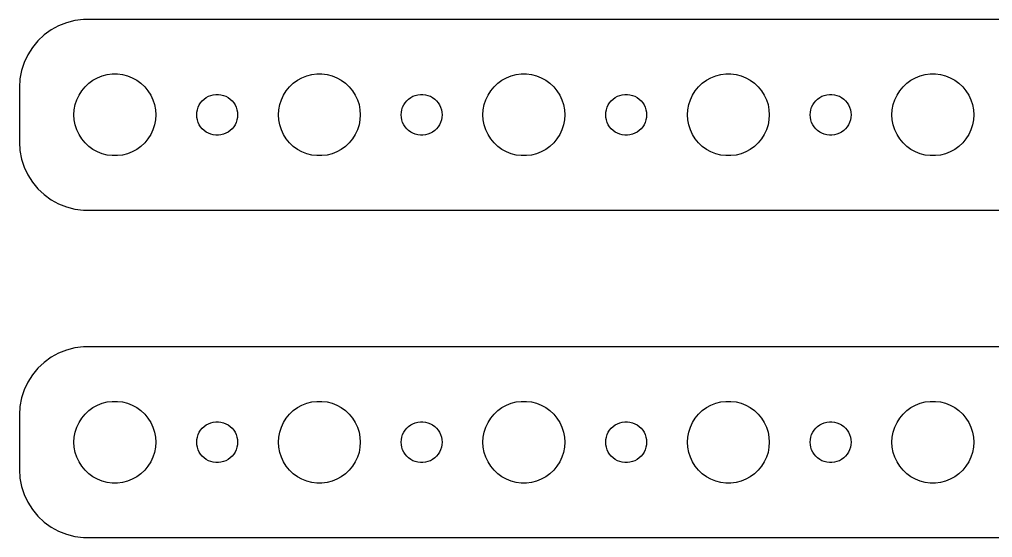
# Model space of a CAD drawing. Header units: metres. Extents: x -142 to 142, y 113 to 223.
# Drawn here: x -142 to -70.6, y 113 to 151 of the extents above; entities that cross this region are included whole.
import ezdxf

# ---------------------------------------------------------------- set-up
doc = ezdxf.new("R2010")
doc.units = ezdxf.units.M

msp = doc.modelspace()

# ---------------------------------------------------------------- linework, layer by layer
for p, q in [((-138.545, 150.755), (-139.129, 150.524)), ((-137.937, 150.911), (-138.545, 150.755)), ((-137.314, 150.99), (-137.937, 150.911)), ((137.314, 150.99), (-137.314, 150.99)), ((-139.679, 150.222), (-140.187, 149.853)), ((-139.129, 150.524), (-139.679, 150.222)), ((-140.645, 149.423), (-141.045, 148.939)), ((-140.187, 149.853), (-140.645, 149.423)), ((-141.045, 148.939), (-141.382, 148.409)), ((-141.649, 147.841), (-141.843, 147.243)), ((-141.382, 148.409), (-141.649, 147.841)), ((-141.843, 147.243), (-141.961, 146.627)), ((-141.961, 146.627), (-142, 146)), ((-136.912, 146.312), (-136.607, 146.533)), ((-136.607, 146.533), (-136.277, 146.714)), ((-136.277, 146.714), (-135.927, 146.853)), ((-135.927, 146.853), (-135.562, 146.947)), ((-135.562, 146.947), (-135.188, 146.994)), ((-135.188, 146.994), (-134.812, 146.994)), ((-134.812, 146.994), (-134.438, 146.947)), ((-134.438, 146.947), (-134.073, 146.853)), ((-134.073, 146.853), (-133.723, 146.714)), ((-133.723, 146.714), (-133.393, 146.533)), ((-133.393, 146.533), (-133.088, 146.312)), ((-121.912, 146.312), (-121.607, 146.533)), ((-121.607, 146.533), (-121.277, 146.714)), ((-121.277, 146.714), (-120.927, 146.853)), ((-120.927, 146.853), (-120.562, 146.947)), ((-120.562, 146.947), (-120.188, 146.994)), ((-120.188, 146.994), (-119.812, 146.994)), ((-119.812, 146.994), (-119.438, 146.947)), ((-119.438, 146.947), (-119.073, 146.853)), ((-119.073, 146.853), (-118.723, 146.714)), ((-118.723, 146.714), (-118.393, 146.533)), ((-118.393, 146.533), (-118.088, 146.312)), ((-106.912, 146.312), (-106.607, 146.533)), ((-106.607, 146.533), (-106.277, 146.714)), ((-106.277, 146.714), (-105.927, 146.853)), ((-105.927, 146.853), (-105.562, 146.947)), ((-105.562, 146.947), (-105.188, 146.994)), ((-105.188, 146.994), (-104.812, 146.994)), ((-104.812, 146.994), (-104.438, 146.947)), ((-104.438, 146.947), (-104.073, 146.853)), ((-104.073, 146.853), (-103.723, 146.714)), ((-103.723, 146.714), (-103.393, 146.533)), ((-103.393, 146.533), (-103.088, 146.312)), ((-91.9123, 146.312), (-91.6075, 146.533)), ((-91.6075, 146.533), (-91.2773, 146.714)), ((-91.2773, 146.714), (-90.927, 146.853)), ((-90.927, 146.853), (-90.5621, 146.947)), ((-90.5621, 146.947), (-90.1884, 146.994)), ((-90.1884, 146.994), (-89.8116, 146.994)), ((-89.8116, 146.994), (-89.4379, 146.947)), ((-89.4379, 146.947), (-89.073, 146.853)), ((-89.073, 146.853), (-88.7227, 146.714)), ((-88.7227, 146.714), (-88.3925, 146.533)), ((-88.3925, 146.533), (-88.0877, 146.312)), ((-76.9123, 146.312), (-76.6075, 146.533)), ((-76.6075, 146.533), (-76.2773, 146.714)), ((-76.2773, 146.714), (-75.927, 146.853)), ((-75.927, 146.853), (-75.5621, 146.947)), ((-75.5621, 146.947), (-75.1884, 146.994)), ((-75.1884, 146.994), (-74.8116, 146.994)), ((-74.8116, 146.994), (-74.4379, 146.947)), ((-74.4379, 146.947), (-74.073, 146.853)), ((-74.073, 146.853), (-73.7227, 146.714)), ((-73.7227, 146.714), (-73.3925, 146.533)), ((-73.3925, 146.533), (-73.0877, 146.312)), ((-142, 146), (-142, 142)), ((-137.629, 145.445), (-137.427, 145.763)), ((-137.427, 145.763), (-137.187, 146.054)), ((-137.187, 146.054), (-136.912, 146.312)), ((-133.088, 146.312), (-132.813, 146.054)), ((-132.813, 146.054), (-132.573, 145.763)), ((-132.573, 145.763), (-132.371, 145.445)), ((-122.629, 145.445), (-122.427, 145.763)), ((-122.427, 145.763), (-122.187, 146.054)), ((-122.187, 146.054), (-121.912, 146.312)), ((-118.088, 146.312), (-117.813, 146.054)), ((-117.813, 146.054), (-117.573, 145.763)), ((-117.573, 145.763), (-117.371, 145.445)), ((-107.629, 145.445), (-107.427, 145.763)), ((-107.427, 145.763), (-107.187, 146.054)), ((-107.187, 146.054), (-106.912, 146.312)), ((-103.088, 146.312), (-102.813, 146.054)), ((-102.813, 146.054), (-102.573, 145.763)), ((-102.573, 145.763), (-102.371, 145.445)), ((-92.6289, 145.445), (-92.427, 145.763)), ((-92.427, 145.763), (-92.1869, 146.054)), ((-92.1869, 146.054), (-91.9123, 146.312)), ((-88.0877, 146.312), (-87.8131, 146.054)), ((-87.8131, 146.054), (-87.573, 145.763)), ((-87.573, 145.763), (-87.3711, 145.445)), ((-77.6289, 145.445), (-77.427, 145.763)), ((-77.427, 145.763), (-77.1869, 146.054)), ((-77.1869, 146.054), (-76.9123, 146.312)), ((-73.0877, 146.312), (-72.8131, 146.054)), ((-72.8131, 146.054), (-72.573, 145.763)), ((-72.573, 145.763), (-72.3711, 145.445)), ((-137.906, 144.746), (-137.789, 145.104)), ((-137.789, 145.104), (-137.629, 145.445)), ((-132.371, 145.445), (-132.211, 145.104)), ((-132.211, 145.104), (-132.094, 144.746)), ((-128.714, 144.882), (-128.593, 145.027)), ((-128.593, 145.027), (-128.456, 145.156)), ((-128.456, 145.156), (-128.304, 145.266)), ((-128.304, 145.266), (-128.139, 145.357)), ((-128.139, 145.357), (-127.964, 145.427)), ((-127.964, 145.427), (-127.781, 145.473)), ((-127.781, 145.473), (-127.594, 145.497)), ((-127.594, 145.497), (-127.406, 145.497)), ((-127.406, 145.497), (-127.219, 145.473)), ((-127.219, 145.473), (-127.036, 145.427)), ((-127.036, 145.427), (-126.861, 145.357)), ((-126.861, 145.357), (-126.696, 145.266)), ((-126.696, 145.266), (-126.544, 145.156)), ((-126.544, 145.156), (-126.407, 145.027)), ((-126.407, 145.027), (-126.286, 144.882)), ((-122.906, 144.746), (-122.789, 145.104)), ((-122.789, 145.104), (-122.629, 145.445)), ((-117.371, 145.445), (-117.211, 145.104)), ((-117.211, 145.104), (-117.094, 144.746)), ((-113.714, 144.882), (-113.593, 145.027)), ((-113.593, 145.027), (-113.456, 145.156)), ((-113.456, 145.156), (-113.304, 145.266)), ((-113.304, 145.266), (-113.139, 145.357)), ((-113.139, 145.357), (-112.964, 145.427)), ((-112.964, 145.427), (-112.781, 145.473)), ((-112.781, 145.473), (-112.594, 145.497)), ((-112.594, 145.497), (-112.406, 145.497)), ((-112.406, 145.497), (-112.219, 145.473)), ((-112.219, 145.473), (-112.036, 145.427)), ((-112.036, 145.427), (-111.861, 145.357)), ((-111.861, 145.357), (-111.696, 145.266)), ((-111.696, 145.266), (-111.544, 145.156)), ((-111.544, 145.156), (-111.407, 145.027)), ((-111.407, 145.027), (-111.286, 144.882)), ((-107.906, 144.746), (-107.789, 145.104)), ((-107.789, 145.104), (-107.629, 145.445)), ((-102.371, 145.445), (-102.211, 145.104)), ((-102.211, 145.104), (-102.094, 144.746)), ((-98.7135, 144.882), (-98.5934, 145.027)), ((-98.5934, 145.027), (-98.4561, 145.156)), ((-98.4561, 145.156), (-98.3037, 145.266)), ((-98.3037, 145.266), (-98.1387, 145.357)), ((-98.1387, 145.357), (-97.9635, 145.427)), ((-97.9635, 145.427), (-97.7811, 145.473)), ((-97.7811, 145.473), (-97.5942, 145.497)), ((-97.5942, 145.497), (-97.4058, 145.497)), ((-97.4058, 145.497), (-97.2189, 145.473)), ((-97.2189, 145.473), (-97.0365, 145.427)), ((-97.0365, 145.427), (-96.8613, 145.357)), ((-96.8613, 145.357), (-96.6963, 145.266)), ((-96.6963, 145.266), (-96.5439, 145.156)), ((-96.5439, 145.156), (-96.4065, 145.027)), ((-96.4065, 145.027), (-96.2865, 144.882)), ((-92.9057, 144.746), (-92.7893, 145.104)), ((-92.7893, 145.104), (-92.6289, 145.445)), ((-87.3711, 145.445), (-87.2107, 145.104)), ((-87.2107, 145.104), (-87.0943, 144.746)), ((-83.7135, 144.882), (-83.5934, 145.027)), ((-83.5934, 145.027), (-83.4561, 145.156)), ((-83.4561, 145.156), (-83.3037, 145.266)), ((-83.3037, 145.266), (-83.1387, 145.357)), ((-83.1387, 145.357), (-82.9635, 145.427)), ((-82.9635, 145.427), (-82.7811, 145.473)), ((-82.7811, 145.473), (-82.5942, 145.497)), ((-82.5942, 145.497), (-82.4058, 145.497)), ((-82.4058, 145.497), (-82.2189, 145.473)), ((-82.2189, 145.473), (-82.0365, 145.427)), ((-82.0365, 145.427), (-81.8613, 145.357)), ((-81.8613, 145.357), (-81.6963, 145.266)), ((-81.6963, 145.266), (-81.5439, 145.156)), ((-81.5439, 145.156), (-81.4065, 145.027)), ((-81.4065, 145.027), (-81.2865, 144.882)), ((-77.9057, 144.746), (-77.7893, 145.104)), ((-77.7893, 145.104), (-77.6289, 145.445)), ((-72.3711, 145.445), (-72.2107, 145.104)), ((-72.2107, 145.104), (-72.0943, 144.746)), ((-138, 144), (-137.976, 144.376)), ((-137.976, 144.376), (-137.906, 144.746)), ((-132.094, 144.746), (-132.024, 144.376)), ((-132.024, 144.376), (-132, 144)), ((-129, 144), (-128.988, 144.188)), ((-128.988, 144.188), (-128.953, 144.373)), ((-128.953, 144.373), (-128.895, 144.552)), ((-128.895, 144.552), (-128.814, 144.723)), ((-128.814, 144.723), (-128.714, 144.882)), ((-126.286, 144.882), (-126.186, 144.723)), ((-126.186, 144.723), (-126.105, 144.552)), ((-126.105, 144.552), (-126.047, 144.373)), ((-126.047, 144.373), (-126.012, 144.188)), ((-126.012, 144.188), (-126, 144)), ((-123, 144), (-122.976, 144.376)), ((-122.976, 144.376), (-122.906, 144.746)), ((-117.094, 144.746), (-117.024, 144.376)), ((-117.024, 144.376), (-117, 144)), ((-114, 144), (-113.988, 144.188)), ((-113.988, 144.188), (-113.953, 144.373)), ((-113.953, 144.373), (-113.895, 144.552)), ((-113.895, 144.552), (-113.814, 144.723)), ((-113.814, 144.723), (-113.714, 144.882)), ((-111.286, 144.882), (-111.186, 144.723)), ((-111.186, 144.723), (-111.105, 144.552)), ((-111.105, 144.552), (-111.047, 144.373)), ((-111.047, 144.373), (-111.012, 144.188)), ((-111.012, 144.188), (-111, 144)), ((-108, 144), (-107.976, 144.376)), ((-107.976, 144.376), (-107.906, 144.746)), ((-102.094, 144.746), (-102.024, 144.376)), ((-102.024, 144.376), (-102, 144)), ((-99, 144), (-98.9882, 144.188)), ((-98.9882, 144.188), (-98.9529, 144.373)), ((-98.9529, 144.373), (-98.8947, 144.552)), ((-98.8947, 144.552), (-98.8145, 144.723)), ((-98.8145, 144.723), (-98.7135, 144.882)), ((-96.2865, 144.882), (-96.1855, 144.723)), ((-96.1855, 144.723), (-96.1053, 144.552)), ((-96.1053, 144.552), (-96.0471, 144.373)), ((-96.0471, 144.373), (-96.0118, 144.188)), ((-96.0118, 144.188), (-96, 144)), ((-93, 144), (-92.9763, 144.376)), ((-92.9763, 144.376), (-92.9057, 144.746)), ((-87.0943, 144.746), (-87.0237, 144.376)), ((-87.0237, 144.376), (-87, 144)), ((-84, 144), (-83.9882, 144.188)), ((-83.9882, 144.188), (-83.9529, 144.373)), ((-83.9529, 144.373), (-83.8947, 144.552)), ((-83.8947, 144.552), (-83.8145, 144.723)), ((-83.8145, 144.723), (-83.7135, 144.882)), ((-81.2865, 144.882), (-81.1855, 144.723)), ((-81.1855, 144.723), (-81.1053, 144.552)), ((-81.1053, 144.552), (-81.0471, 144.373)), ((-81.0471, 144.373), (-81.0118, 144.188)), ((-81.0118, 144.188), (-81, 144)), ((-78, 144), (-77.9763, 144.376)), ((-77.9763, 144.376), (-77.9057, 144.746)), ((-72.0943, 144.746), (-72.0237, 144.376)), ((-72.0237, 144.376), (-72, 144)), ((-137.976, 143.624), (-138, 144)), ((-137.906, 143.254), (-137.976, 143.624)), ((-132.024, 143.624), (-132.094, 143.254)), ((-132, 144), (-132.024, 143.624)), ((-128.988, 143.812), (-129, 144)), ((-128.953, 143.627), (-128.988, 143.812)), ((-128.895, 143.448), (-128.953, 143.627)), ((-126.047, 143.627), (-126.105, 143.448)), ((-126.012, 143.812), (-126.047, 143.627)), ((-126, 144), (-126.012, 143.812)), ((-122.976, 143.624), (-123, 144)), ((-122.906, 143.254), (-122.976, 143.624)), ((-117.024, 143.624), (-117.094, 143.254)), ((-117, 144), (-117.024, 143.624)), ((-113.988, 143.812), (-114, 144)), ((-113.953, 143.627), (-113.988, 143.812)), ((-113.895, 143.448), (-113.953, 143.627)), ((-111.047, 143.627), (-111.105, 143.448)), ((-111.012, 143.812), (-111.047, 143.627)), ((-111, 144), (-111.012, 143.812)), ((-107.976, 143.624), (-108, 144)), ((-107.906, 143.254), (-107.976, 143.624)), ((-102.024, 143.624), (-102.094, 143.254)), ((-102, 144), (-102.024, 143.624)), ((-98.9882, 143.812), (-99, 144)), ((-98.9529, 143.627), (-98.9882, 143.812)), ((-98.8947, 143.448), (-98.9529, 143.627)), ((-96.0471, 143.627), (-96.1053, 143.448)), ((-96.0118, 143.812), (-96.0471, 143.627)), ((-96, 144), (-96.0118, 143.812)), ((-92.9763, 143.624), (-93, 144)), ((-92.9057, 143.254), (-92.9763, 143.624)), ((-87.0237, 143.624), (-87.0943, 143.254)), ((-87, 144), (-87.0237, 143.624)), ((-83.9882, 143.812), (-84, 144)), ((-83.9529, 143.627), (-83.9882, 143.812)), ((-83.8947, 143.448), (-83.9529, 143.627)), ((-81.0471, 143.627), (-81.1053, 143.448)), ((-81.0118, 143.812), (-81.0471, 143.627)), ((-81, 144), (-81.0118, 143.812)), ((-77.9763, 143.624), (-78, 144)), ((-77.9057, 143.254), (-77.9763, 143.624)), ((-72.0237, 143.624), (-72.0943, 143.254)), ((-72, 144), (-72.0237, 143.624)), ((-137.789, 142.896), (-137.906, 143.254)), ((-137.629, 142.555), (-137.789, 142.896)), ((-132.211, 142.896), (-132.371, 142.555)), ((-132.094, 143.254), (-132.211, 142.896)), ((-128.814, 143.277), (-128.895, 143.448)), ((-128.714, 143.118), (-128.814, 143.277)), ((-128.593, 142.973), (-128.714, 143.118)), ((-128.456, 142.844), (-128.593, 142.973)), ((-128.304, 142.734), (-128.456, 142.844)), ((-126.544, 142.844), (-126.696, 142.734)), ((-126.407, 142.973), (-126.544, 142.844)), ((-126.286, 143.118), (-126.407, 142.973)), ((-126.186, 143.277), (-126.286, 143.118)), ((-126.105, 143.448), (-126.186, 143.277)), ((-122.789, 142.896), (-122.906, 143.254)), ((-122.629, 142.555), (-122.789, 142.896)), ((-117.211, 142.896), (-117.371, 142.555)), ((-117.094, 143.254), (-117.211, 142.896)), ((-113.814, 143.277), (-113.895, 143.448)), ((-113.714, 143.118), (-113.814, 143.277)), ((-113.593, 142.973), (-113.714, 143.118)), ((-113.456, 142.844), (-113.593, 142.973)), ((-113.304, 142.734), (-113.456, 142.844)), ((-111.544, 142.844), (-111.696, 142.734)), ((-111.407, 142.973), (-111.544, 142.844)), ((-111.286, 143.118), (-111.407, 142.973)), ((-111.186, 143.277), (-111.286, 143.118)), ((-111.105, 143.448), (-111.186, 143.277)), ((-107.789, 142.896), (-107.906, 143.254)), ((-107.629, 142.555), (-107.789, 142.896)), ((-102.211, 142.896), (-102.371, 142.555)), ((-102.094, 143.254), (-102.211, 142.896)), ((-98.8145, 143.277), (-98.8947, 143.448)), ((-98.7135, 143.118), (-98.8145, 143.277)), ((-98.5934, 142.973), (-98.7135, 143.118)), ((-98.4561, 142.844), (-98.5934, 142.973)), ((-98.3037, 142.734), (-98.4561, 142.844)), ((-96.5439, 142.844), (-96.6963, 142.734)), ((-96.4065, 142.973), (-96.5439, 142.844)), ((-96.2865, 143.118), (-96.4065, 142.973)), ((-96.1855, 143.277), (-96.2865, 143.118)), ((-96.1053, 143.448), (-96.1855, 143.277)), ((-92.7893, 142.896), (-92.9057, 143.254)), ((-92.6289, 142.555), (-92.7893, 142.896)), ((-87.2107, 142.896), (-87.3711, 142.555)), ((-87.0943, 143.254), (-87.2107, 142.896)), ((-83.8145, 143.277), (-83.8947, 143.448)), ((-83.7135, 143.118), (-83.8145, 143.277)), ((-83.5934, 142.973), (-83.7135, 143.118)), ((-83.4561, 142.844), (-83.5934, 142.973)), ((-83.3037, 142.734), (-83.4561, 142.844)), ((-81.5439, 142.844), (-81.6963, 142.734)), ((-81.4065, 142.973), (-81.5439, 142.844)), ((-81.2865, 143.118), (-81.4065, 142.973)), ((-81.1855, 143.277), (-81.2865, 143.118)), ((-81.1053, 143.448), (-81.1855, 143.277)), ((-77.7893, 142.896), (-77.9057, 143.254)), ((-77.6289, 142.555), (-77.7893, 142.896)), ((-72.2107, 142.896), (-72.3711, 142.555)), ((-72.0943, 143.254), (-72.2107, 142.896)), ((-137.427, 142.237), (-137.629, 142.555)), ((-137.187, 141.946), (-137.427, 142.237)), ((-132.573, 142.237), (-132.813, 141.946)), ((-132.371, 142.555), (-132.573, 142.237)), ((-128.139, 142.643), (-128.304, 142.734)), ((-127.964, 142.573), (-128.139, 142.643)), ((-127.781, 142.527), (-127.964, 142.573)), ((-127.594, 142.503), (-127.781, 142.527)), ((-127.406, 142.503), (-127.594, 142.503)), ((-127.219, 142.527), (-127.406, 142.503)), ((-127.036, 142.573), (-127.219, 142.527)), ((-126.861, 142.643), (-127.036, 142.573)), ((-126.696, 142.734), (-126.861, 142.643)), ((-122.427, 142.237), (-122.629, 142.555)), ((-122.187, 141.946), (-122.427, 142.237)), ((-117.573, 142.237), (-117.813, 141.946)), ((-117.371, 142.555), (-117.573, 142.237)), ((-113.139, 142.643), (-113.304, 142.734)), ((-112.964, 142.573), (-113.139, 142.643)), ((-112.781, 142.527), (-112.964, 142.573)), ((-112.594, 142.503), (-112.781, 142.527)), ((-112.406, 142.503), (-112.594, 142.503)), ((-112.219, 142.527), (-112.406, 142.503)), ((-112.036, 142.573), (-112.219, 142.527)), ((-111.861, 142.643), (-112.036, 142.573)), ((-111.696, 142.734), (-111.861, 142.643)), ((-107.427, 142.237), (-107.629, 142.555)), ((-107.187, 141.946), (-107.427, 142.237)), ((-102.573, 142.237), (-102.813, 141.946)), ((-102.371, 142.555), (-102.573, 142.237)), ((-98.1387, 142.643), (-98.3037, 142.734)), ((-97.9635, 142.573), (-98.1387, 142.643)), ((-97.7811, 142.527), (-97.9635, 142.573)), ((-97.5942, 142.503), (-97.7811, 142.527)), ((-97.4058, 142.503), (-97.5942, 142.503)), ((-97.2189, 142.527), (-97.4058, 142.503)), ((-97.0365, 142.573), (-97.2189, 142.527)), ((-96.8613, 142.643), (-97.0365, 142.573)), ((-96.6963, 142.734), (-96.8613, 142.643)), ((-92.427, 142.237), (-92.6289, 142.555)), ((-92.1869, 141.946), (-92.427, 142.237)), ((-87.573, 142.237), (-87.8131, 141.946)), ((-87.3711, 142.555), (-87.573, 142.237)), ((-83.1387, 142.643), (-83.3037, 142.734)), ((-82.9635, 142.573), (-83.1387, 142.643)), ((-82.7811, 142.527), (-82.9635, 142.573)), ((-82.5942, 142.503), (-82.7811, 142.527)), ((-82.4058, 142.503), (-82.5942, 142.503)), ((-82.2189, 142.527), (-82.4058, 142.503)), ((-82.0365, 142.573), (-82.2189, 142.527)), ((-81.8613, 142.643), (-82.0365, 142.573)), ((-81.6963, 142.734), (-81.8613, 142.643)), ((-77.427, 142.237), (-77.6289, 142.555)), ((-77.1869, 141.946), (-77.427, 142.237)), ((-72.573, 142.237), (-72.8131, 141.946)), ((-72.3711, 142.555), (-72.573, 142.237)), ((-142, 142), (-141.961, 141.373)), ((-141.961, 141.373), (-141.843, 140.757)), ((-136.912, 141.688), (-137.187, 141.946)), ((-136.607, 141.467), (-136.912, 141.688)), ((-136.277, 141.286), (-136.607, 141.467)), ((-133.393, 141.467), (-133.723, 141.286)), ((-133.088, 141.688), (-133.393, 141.467)), ((-132.813, 141.946), (-133.088, 141.688)), ((-121.912, 141.688), (-122.187, 141.946)), ((-121.607, 141.467), (-121.912, 141.688)), ((-121.277, 141.286), (-121.607, 141.467)), ((-118.393, 141.467), (-118.723, 141.286)), ((-118.088, 141.688), (-118.393, 141.467)), ((-117.813, 141.946), (-118.088, 141.688)), ((-106.912, 141.688), (-107.187, 141.946)), ((-106.607, 141.467), (-106.912, 141.688)), ((-106.277, 141.286), (-106.607, 141.467)), ((-103.393, 141.467), (-103.723, 141.286)), ((-103.088, 141.688), (-103.393, 141.467)), ((-102.813, 141.946), (-103.088, 141.688)), ((-91.9123, 141.688), (-92.1869, 141.946)), ((-91.6075, 141.467), (-91.9123, 141.688)), ((-91.2773, 141.286), (-91.6075, 141.467)), ((-88.3925, 141.467), (-88.7227, 141.286)), ((-88.0877, 141.688), (-88.3925, 141.467)), ((-87.8131, 141.946), (-88.0877, 141.688)), ((-76.9123, 141.688), (-77.1869, 141.946)), ((-76.6075, 141.467), (-76.9123, 141.688)), ((-76.2773, 141.286), (-76.6075, 141.467)), ((-73.3925, 141.467), (-73.7227, 141.286)), ((-73.0877, 141.688), (-73.3925, 141.467)), ((-72.8131, 141.946), (-73.0877, 141.688)), ((-141.843, 140.757), (-141.649, 140.159)), ((-135.927, 141.147), (-136.277, 141.286)), ((-135.562, 141.053), (-135.927, 141.147)), ((-135.188, 141.006), (-135.562, 141.053)), ((-134.812, 141.006), (-135.188, 141.006)), ((-134.438, 141.053), (-134.812, 141.006)), ((-134.073, 141.147), (-134.438, 141.053)), ((-133.723, 141.286), (-134.073, 141.147)), ((-120.927, 141.147), (-121.277, 141.286)), ((-120.562, 141.053), (-120.927, 141.147)), ((-120.188, 141.006), (-120.562, 141.053)), ((-119.812, 141.006), (-120.188, 141.006)), ((-119.438, 141.053), (-119.812, 141.006)), ((-119.073, 141.147), (-119.438, 141.053)), ((-118.723, 141.286), (-119.073, 141.147)), ((-105.927, 141.147), (-106.277, 141.286)), ((-105.562, 141.053), (-105.927, 141.147)), ((-105.188, 141.006), (-105.562, 141.053)), ((-104.812, 141.006), (-105.188, 141.006)), ((-104.438, 141.053), (-104.812, 141.006)), ((-104.073, 141.147), (-104.438, 141.053)), ((-103.723, 141.286), (-104.073, 141.147)), ((-90.927, 141.147), (-91.2773, 141.286)), ((-90.5621, 141.053), (-90.927, 141.147)), ((-90.1884, 141.006), (-90.5621, 141.053)), ((-89.8116, 141.006), (-90.1884, 141.006)), ((-89.4379, 141.053), (-89.8116, 141.006)), ((-89.073, 141.147), (-89.4379, 141.053)), ((-88.7227, 141.286), (-89.073, 141.147)), ((-75.927, 141.147), (-76.2773, 141.286)), ((-75.5621, 141.053), (-75.927, 141.147)), ((-75.1884, 141.006), (-75.5621, 141.053)), ((-74.8116, 141.006), (-75.1884, 141.006)), ((-74.4379, 141.053), (-74.8116, 141.006)), ((-74.073, 141.147), (-74.4379, 141.053)), ((-73.7227, 141.286), (-74.073, 141.147)), ((-141.649, 140.159), (-141.382, 139.591)), ((-141.382, 139.591), (-141.045, 139.061)), ((-141.045, 139.061), (-140.645, 138.577)), ((-140.645, 138.577), (-140.187, 138.147)), ((-140.187, 138.147), (-139.679, 137.778)), ((-139.679, 137.778), (-139.129, 137.476)), ((-139.129, 137.476), (-138.545, 137.245)), ((-138.545, 137.245), (-137.937, 137.089)), ((-137.937, 137.089), (-137.314, 137.01)), ((-137.314, 137.01), (137.314, 137.01)), ((-139.129, 126.524), (-139.679, 126.222)), ((-138.545, 126.755), (-139.129, 126.524)), ((-137.937, 126.911), (-138.545, 126.755)), ((-137.314, 126.99), (-137.937, 126.911)), ((137.314, 126.99), (-137.314, 126.99)), ((-140.187, 125.853), (-140.645, 125.423)), ((-139.679, 126.222), (-140.187, 125.853)), ((-141.045, 124.939), (-141.382, 124.409)), ((-140.645, 125.423), (-141.045, 124.939)), ((-141.382, 124.409), (-141.649, 123.841)), ((-141.649, 123.841), (-141.843, 123.243)), ((-141.843, 123.243), (-141.961, 122.627)), ((-136.277, 122.714), (-135.927, 122.853)), ((-135.927, 122.853), (-135.562, 122.947)), ((-135.562, 122.947), (-135.188, 122.994)), ((-135.188, 122.994), (-134.812, 122.994)), ((-134.812, 122.994), (-134.438, 122.947)), ((-134.438, 122.947), (-134.073, 122.853)), ((-134.073, 122.853), (-133.723, 122.714)), ((-121.277, 122.714), (-120.927, 122.853)), ((-120.927, 122.853), (-120.562, 122.947)), ((-120.562, 122.947), (-120.188, 122.994)), ((-120.188, 122.994), (-119.812, 122.994)), ((-119.812, 122.994), (-119.438, 122.947)), ((-119.438, 122.947), (-119.073, 122.853)), ((-119.073, 122.853), (-118.723, 122.714)), ((-106.277, 122.714), (-105.927, 122.853)), ((-105.927, 122.853), (-105.562, 122.947)), ((-105.562, 122.947), (-105.188, 122.994)), ((-105.188, 122.994), (-104.812, 122.994)), ((-104.812, 122.994), (-104.438, 122.947)), ((-104.438, 122.947), (-104.073, 122.853)), ((-104.073, 122.853), (-103.723, 122.714)), ((-91.2773, 122.714), (-90.927, 122.853)), ((-90.927, 122.853), (-90.5621, 122.947)), ((-90.5621, 122.947), (-90.1884, 122.994)), ((-90.1884, 122.994), (-89.8116, 122.994)), ((-89.8116, 122.994), (-89.4379, 122.947)), ((-89.4379, 122.947), (-89.073, 122.853)), ((-89.073, 122.853), (-88.7227, 122.714)), ((-76.2773, 122.714), (-75.927, 122.853)), ((-75.927, 122.853), (-75.5621, 122.947)), ((-75.5621, 122.947), (-75.1884, 122.994)), ((-75.1884, 122.994), (-74.8116, 122.994)), ((-74.8116, 122.994), (-74.4379, 122.947)), ((-74.4379, 122.947), (-74.073, 122.853)), ((-74.073, 122.853), (-73.7227, 122.714)), ((-141.961, 122.627), (-142, 122)), ((-137.427, 121.763), (-137.187, 122.054)), ((-137.187, 122.054), (-136.912, 122.312)), ((-136.912, 122.312), (-136.607, 122.533)), ((-136.607, 122.533), (-136.277, 122.714)), ((-133.723, 122.714), (-133.393, 122.533)), ((-133.393, 122.533), (-133.088, 122.312)), ((-133.088, 122.312), (-132.813, 122.054)), ((-132.813, 122.054), (-132.573, 121.763)), ((-122.427, 121.763), (-122.187, 122.054)), ((-122.187, 122.054), (-121.912, 122.312)), ((-121.912, 122.312), (-121.607, 122.533)), ((-121.607, 122.533), (-121.277, 122.714)), ((-118.723, 122.714), (-118.393, 122.533)), ((-118.393, 122.533), (-118.088, 122.312)), ((-118.088, 122.312), (-117.813, 122.054)), ((-117.813, 122.054), (-117.573, 121.763)), ((-107.427, 121.763), (-107.187, 122.054)), ((-107.187, 122.054), (-106.912, 122.312)), ((-106.912, 122.312), (-106.607, 122.533)), ((-106.607, 122.533), (-106.277, 122.714)), ((-103.723, 122.714), (-103.393, 122.533)), ((-103.393, 122.533), (-103.088, 122.312)), ((-103.088, 122.312), (-102.813, 122.054)), ((-102.813, 122.054), (-102.573, 121.763)), ((-92.427, 121.763), (-92.1869, 122.054)), ((-92.1869, 122.054), (-91.9123, 122.312)), ((-91.9123, 122.312), (-91.6075, 122.533)), ((-91.6075, 122.533), (-91.2773, 122.714)), ((-88.7227, 122.714), (-88.3925, 122.533)), ((-88.3925, 122.533), (-88.0877, 122.312)), ((-88.0877, 122.312), (-87.8131, 122.054)), ((-87.8131, 122.054), (-87.573, 121.763)), ((-77.427, 121.763), (-77.1869, 122.054)), ((-77.1869, 122.054), (-76.9123, 122.312)), ((-76.9123, 122.312), (-76.6075, 122.533)), ((-76.6075, 122.533), (-76.2773, 122.714)), ((-73.7227, 122.714), (-73.3925, 122.533)), ((-73.3925, 122.533), (-73.0877, 122.312)), ((-73.0877, 122.312), (-72.8131, 122.054)), ((-72.8131, 122.054), (-72.573, 121.763)), ((-142, 122), (-142, 118)), ((-137.789, 121.104), (-137.629, 121.445)), ((-137.629, 121.445), (-137.427, 121.763)), ((-132.573, 121.763), (-132.371, 121.445)), ((-132.371, 121.445), (-132.211, 121.104)), ((-128.304, 121.266), (-128.139, 121.357)), ((-128.139, 121.357), (-127.964, 121.427)), ((-127.964, 121.427), (-127.781, 121.473)), ((-127.781, 121.473), (-127.594, 121.497)), ((-127.594, 121.497), (-127.406, 121.497)), ((-127.406, 121.497), (-127.219, 121.473)), ((-127.219, 121.473), (-127.036, 121.427)), ((-127.036, 121.427), (-126.861, 121.357)), ((-126.861, 121.357), (-126.696, 121.266)), ((-122.789, 121.104), (-122.629, 121.445)), ((-122.629, 121.445), (-122.427, 121.763)), ((-117.573, 121.763), (-117.371, 121.445)), ((-117.371, 121.445), (-117.211, 121.104)), ((-113.304, 121.266), (-113.139, 121.357)), ((-113.139, 121.357), (-112.964, 121.427)), ((-112.964, 121.427), (-112.781, 121.473)), ((-112.781, 121.473), (-112.594, 121.497)), ((-112.594, 121.497), (-112.406, 121.497)), ((-112.406, 121.497), (-112.219, 121.473)), ((-112.219, 121.473), (-112.036, 121.427)), ((-112.036, 121.427), (-111.861, 121.357)), ((-111.861, 121.357), (-111.696, 121.266)), ((-107.789, 121.104), (-107.629, 121.445)), ((-107.629, 121.445), (-107.427, 121.763)), ((-102.573, 121.763), (-102.371, 121.445)), ((-102.371, 121.445), (-102.211, 121.104)), ((-98.3037, 121.266), (-98.1387, 121.357)), ((-98.1387, 121.357), (-97.9635, 121.427)), ((-97.9635, 121.427), (-97.7811, 121.473)), ((-97.7811, 121.473), (-97.5942, 121.497)), ((-97.5942, 121.497), (-97.4058, 121.497)), ((-97.4058, 121.497), (-97.2189, 121.473)), ((-97.2189, 121.473), (-97.0365, 121.427)), ((-97.0365, 121.427), (-96.8613, 121.357)), ((-96.8613, 121.357), (-96.6963, 121.266)), ((-92.7893, 121.104), (-92.6289, 121.445)), ((-92.6289, 121.445), (-92.427, 121.763)), ((-87.573, 121.763), (-87.3711, 121.445)), ((-87.3711, 121.445), (-87.2107, 121.104)), ((-83.3037, 121.266), (-83.1387, 121.357)), ((-83.1387, 121.357), (-82.9635, 121.427)), ((-82.9635, 121.427), (-82.7811, 121.473)), ((-82.7811, 121.473), (-82.5942, 121.497)), ((-82.5942, 121.497), (-82.4058, 121.497)), ((-82.4058, 121.497), (-82.2189, 121.473)), ((-82.2189, 121.473), (-82.0365, 121.427)), ((-82.0365, 121.427), (-81.8613, 121.357)), ((-81.8613, 121.357), (-81.6963, 121.266)), ((-77.7893, 121.104), (-77.6289, 121.445)), ((-77.6289, 121.445), (-77.427, 121.763)), ((-72.573, 121.763), (-72.3711, 121.445)), ((-72.3711, 121.445), (-72.2107, 121.104)), ((-137.976, 120.376), (-137.906, 120.746)), ((-137.906, 120.746), (-137.789, 121.104)), ((-132.211, 121.104), (-132.094, 120.746)), ((-132.094, 120.746), (-132.024, 120.376)), ((-128.895, 120.552), (-128.814, 120.723)), ((-128.814, 120.723), (-128.714, 120.882)), ((-128.714, 120.882), (-128.593, 121.027)), ((-128.593, 121.027), (-128.456, 121.156)), ((-128.456, 121.156), (-128.304, 121.266)), ((-126.696, 121.266), (-126.544, 121.156)), ((-126.544, 121.156), (-126.407, 121.027)), ((-126.407, 121.027), (-126.286, 120.882)), ((-126.286, 120.882), (-126.186, 120.723)), ((-126.186, 120.723), (-126.105, 120.552)), ((-122.976, 120.376), (-122.906, 120.746)), ((-122.906, 120.746), (-122.789, 121.104)), ((-117.211, 121.104), (-117.094, 120.746)), ((-117.094, 120.746), (-117.024, 120.376)), ((-113.895, 120.552), (-113.814, 120.723)), ((-113.814, 120.723), (-113.714, 120.882)), ((-113.714, 120.882), (-113.593, 121.027)), ((-113.593, 121.027), (-113.456, 121.156)), ((-113.456, 121.156), (-113.304, 121.266)), ((-111.696, 121.266), (-111.544, 121.156)), ((-111.544, 121.156), (-111.407, 121.027)), ((-111.407, 121.027), (-111.286, 120.882)), ((-111.286, 120.882), (-111.186, 120.723)), ((-111.186, 120.723), (-111.105, 120.552)), ((-107.976, 120.376), (-107.906, 120.746)), ((-107.906, 120.746), (-107.789, 121.104)), ((-102.211, 121.104), (-102.094, 120.746)), ((-102.094, 120.746), (-102.024, 120.376)), ((-98.8947, 120.552), (-98.8145, 120.723)), ((-98.8145, 120.723), (-98.7135, 120.882)), ((-98.7135, 120.882), (-98.5934, 121.027)), ((-98.5934, 121.027), (-98.4561, 121.156)), ((-98.4561, 121.156), (-98.3037, 121.266)), ((-96.6963, 121.266), (-96.5439, 121.156)), ((-96.5439, 121.156), (-96.4065, 121.027)), ((-96.4065, 121.027), (-96.2865, 120.882)), ((-96.2865, 120.882), (-96.1855, 120.723)), ((-96.1855, 120.723), (-96.1053, 120.552)), ((-92.9763, 120.376), (-92.9057, 120.746)), ((-92.9057, 120.746), (-92.7893, 121.104)), ((-87.2107, 121.104), (-87.0943, 120.746)), ((-87.0943, 120.746), (-87.0237, 120.376)), ((-83.8947, 120.552), (-83.8145, 120.723)), ((-83.8145, 120.723), (-83.7135, 120.882)), ((-83.7135, 120.882), (-83.5934, 121.027)), ((-83.5934, 121.027), (-83.4561, 121.156)), ((-83.4561, 121.156), (-83.3037, 121.266)), ((-81.6963, 121.266), (-81.5439, 121.156)), ((-81.5439, 121.156), (-81.4065, 121.027)), ((-81.4065, 121.027), (-81.2865, 120.882)), ((-81.2865, 120.882), (-81.1855, 120.723)), ((-81.1855, 120.723), (-81.1053, 120.552)), ((-77.9763, 120.376), (-77.9057, 120.746)), ((-77.9057, 120.746), (-77.7893, 121.104)), ((-72.2107, 121.104), (-72.0943, 120.746)), ((-72.0943, 120.746), (-72.0237, 120.376)), ((-138, 120), (-137.976, 120.376)), ((-137.976, 119.624), (-138, 120)), ((-132.024, 120.376), (-132, 120)), ((-132, 120), (-132.024, 119.624)), ((-129, 120), (-128.988, 120.188)), ((-128.988, 119.812), (-129, 120)), ((-128.988, 120.188), (-128.953, 120.373)), ((-128.953, 120.373), (-128.895, 120.552)), ((-126.105, 120.552), (-126.047, 120.373)), ((-126.047, 120.373), (-126.012, 120.188)), ((-126.012, 120.188), (-126, 120)), ((-126, 120), (-126.012, 119.812)), ((-123, 120), (-122.976, 120.376)), ((-122.976, 119.624), (-123, 120)), ((-117.024, 120.376), (-117, 120)), ((-117, 120), (-117.024, 119.624)), ((-114, 120), (-113.988, 120.188)), ((-113.988, 119.812), (-114, 120)), ((-113.988, 120.188), (-113.953, 120.373)), ((-113.953, 120.373), (-113.895, 120.552)), ((-111.105, 120.552), (-111.047, 120.373)), ((-111.047, 120.373), (-111.012, 120.188)), ((-111.012, 120.188), (-111, 120)), ((-111, 120), (-111.012, 119.812)), ((-108, 120), (-107.976, 120.376)), ((-107.976, 119.624), (-108, 120)), ((-102.024, 120.376), (-102, 120)), ((-102, 120), (-102.024, 119.624)), ((-99, 120), (-98.9882, 120.188)), ((-98.9882, 119.812), (-99, 120)), ((-98.9882, 120.188), (-98.9529, 120.373)), ((-98.9529, 120.373), (-98.8947, 120.552)), ((-96.1053, 120.552), (-96.0471, 120.373)), ((-96.0471, 120.373), (-96.0118, 120.188)), ((-96.0118, 120.188), (-96, 120)), ((-96, 120), (-96.0118, 119.812)), ((-93, 120), (-92.9763, 120.376)), ((-92.9763, 119.624), (-93, 120)), ((-87.0237, 120.376), (-87, 120)), ((-87, 120), (-87.0237, 119.624)), ((-84, 120), (-83.9882, 120.188)), ((-83.9882, 119.812), (-84, 120)), ((-83.9882, 120.188), (-83.9529, 120.373)), ((-83.9529, 120.373), (-83.8947, 120.552)), ((-81.1053, 120.552), (-81.0471, 120.373)), ((-81.0471, 120.373), (-81.0118, 120.188)), ((-81.0118, 120.188), (-81, 120)), ((-81, 120), (-81.0118, 119.812)), ((-78, 120), (-77.9763, 120.376)), ((-77.9763, 119.624), (-78, 120)), ((-72.0237, 120.376), (-72, 120)), ((-72, 120), (-72.0237, 119.624)), ((-137.906, 119.254), (-137.976, 119.624)), ((-137.789, 118.896), (-137.906, 119.254)), ((-132.094, 119.254), (-132.211, 118.896)), ((-132.024, 119.624), (-132.094, 119.254)), ((-128.953, 119.627), (-128.988, 119.812)), ((-128.895, 119.448), (-128.953, 119.627)), ((-128.814, 119.277), (-128.895, 119.448)), ((-128.714, 119.118), (-128.814, 119.277)), ((-126.186, 119.277), (-126.286, 119.118)), ((-126.105, 119.448), (-126.186, 119.277)), ((-126.047, 119.627), (-126.105, 119.448)), ((-126.012, 119.812), (-126.047, 119.627)), ((-122.906, 119.254), (-122.976, 119.624)), ((-122.789, 118.896), (-122.906, 119.254)), ((-117.094, 119.254), (-117.211, 118.896)), ((-117.024, 119.624), (-117.094, 119.254)), ((-113.953, 119.627), (-113.988, 119.812)), ((-113.895, 119.448), (-113.953, 119.627)), ((-113.814, 119.277), (-113.895, 119.448)), ((-113.714, 119.118), (-113.814, 119.277)), ((-111.186, 119.277), (-111.286, 119.118)), ((-111.105, 119.448), (-111.186, 119.277)), ((-111.047, 119.627), (-111.105, 119.448)), ((-111.012, 119.812), (-111.047, 119.627)), ((-107.906, 119.254), (-107.976, 119.624)), ((-107.789, 118.896), (-107.906, 119.254)), ((-102.094, 119.254), (-102.211, 118.896)), ((-102.024, 119.624), (-102.094, 119.254)), ((-98.9529, 119.627), (-98.9882, 119.812)), ((-98.8947, 119.448), (-98.9529, 119.627)), ((-98.8145, 119.277), (-98.8947, 119.448)), ((-98.7135, 119.118), (-98.8145, 119.277)), ((-96.1855, 119.277), (-96.2865, 119.118)), ((-96.1053, 119.448), (-96.1855, 119.277)), ((-96.0471, 119.627), (-96.1053, 119.448)), ((-96.0118, 119.812), (-96.0471, 119.627)), ((-92.9057, 119.254), (-92.9763, 119.624)), ((-92.7893, 118.896), (-92.9057, 119.254)), ((-87.0943, 119.254), (-87.2107, 118.896)), ((-87.0237, 119.624), (-87.0943, 119.254)), ((-83.9529, 119.627), (-83.9882, 119.812)), ((-83.8947, 119.448), (-83.9529, 119.627)), ((-83.8145, 119.277), (-83.8947, 119.448)), ((-83.7135, 119.118), (-83.8145, 119.277)), ((-81.1855, 119.277), (-81.2865, 119.118)), ((-81.1053, 119.448), (-81.1855, 119.277)), ((-81.0471, 119.627), (-81.1053, 119.448)), ((-81.0118, 119.812), (-81.0471, 119.627)), ((-77.9057, 119.254), (-77.9763, 119.624)), ((-77.7893, 118.896), (-77.9057, 119.254)), ((-72.0943, 119.254), (-72.2107, 118.896)), ((-72.0237, 119.624), (-72.0943, 119.254)), ((-137.629, 118.555), (-137.789, 118.896)), ((-137.427, 118.237), (-137.629, 118.555)), ((-132.371, 118.555), (-132.573, 118.237)), ((-132.211, 118.896), (-132.371, 118.555)), ((-128.593, 118.973), (-128.714, 119.118)), ((-128.456, 118.844), (-128.593, 118.973)), ((-128.304, 118.734), (-128.456, 118.844)), ((-128.139, 118.643), (-128.304, 118.734)), ((-127.964, 118.573), (-128.139, 118.643)), ((-127.781, 118.527), (-127.964, 118.573)), ((-127.594, 118.503), (-127.781, 118.527)), ((-127.406, 118.503), (-127.594, 118.503)), ((-127.219, 118.527), (-127.406, 118.503)), ((-127.036, 118.573), (-127.219, 118.527)), ((-126.861, 118.643), (-127.036, 118.573)), ((-126.696, 118.734), (-126.861, 118.643)), ((-126.544, 118.844), (-126.696, 118.734)), ((-126.407, 118.973), (-126.544, 118.844)), ((-126.286, 119.118), (-126.407, 118.973)), ((-122.629, 118.555), (-122.789, 118.896)), ((-122.427, 118.237), (-122.629, 118.555)), ((-117.371, 118.555), (-117.573, 118.237)), ((-117.211, 118.896), (-117.371, 118.555)), ((-113.593, 118.973), (-113.714, 119.118)), ((-113.456, 118.844), (-113.593, 118.973)), ((-113.304, 118.734), (-113.456, 118.844)), ((-113.139, 118.643), (-113.304, 118.734)), ((-112.964, 118.573), (-113.139, 118.643)), ((-112.781, 118.527), (-112.964, 118.573)), ((-112.594, 118.503), (-112.781, 118.527)), ((-112.406, 118.503), (-112.594, 118.503)), ((-112.219, 118.527), (-112.406, 118.503)), ((-112.036, 118.573), (-112.219, 118.527)), ((-111.861, 118.643), (-112.036, 118.573)), ((-111.696, 118.734), (-111.861, 118.643)), ((-111.544, 118.844), (-111.696, 118.734)), ((-111.407, 118.973), (-111.544, 118.844)), ((-111.286, 119.118), (-111.407, 118.973)), ((-107.629, 118.555), (-107.789, 118.896)), ((-107.427, 118.237), (-107.629, 118.555)), ((-102.371, 118.555), (-102.573, 118.237)), ((-102.211, 118.896), (-102.371, 118.555)), ((-98.5934, 118.973), (-98.7135, 119.118)), ((-98.4561, 118.844), (-98.5934, 118.973)), ((-98.3037, 118.734), (-98.4561, 118.844)), ((-98.1387, 118.643), (-98.3037, 118.734)), ((-97.9635, 118.573), (-98.1387, 118.643)), ((-97.7811, 118.527), (-97.9635, 118.573)), ((-97.5942, 118.503), (-97.7811, 118.527)), ((-97.4058, 118.503), (-97.5942, 118.503)), ((-97.2189, 118.527), (-97.4058, 118.503)), ((-97.0365, 118.573), (-97.2189, 118.527)), ((-96.8613, 118.643), (-97.0365, 118.573)), ((-96.6963, 118.734), (-96.8613, 118.643)), ((-96.5439, 118.844), (-96.6963, 118.734)), ((-96.4065, 118.973), (-96.5439, 118.844)), ((-96.2865, 119.118), (-96.4065, 118.973)), ((-92.6289, 118.555), (-92.7893, 118.896)), ((-92.427, 118.237), (-92.6289, 118.555)), ((-87.3711, 118.555), (-87.573, 118.237)), ((-87.2107, 118.896), (-87.3711, 118.555)), ((-83.5934, 118.973), (-83.7135, 119.118)), ((-83.4561, 118.844), (-83.5934, 118.973)), ((-83.3037, 118.734), (-83.4561, 118.844)), ((-83.1387, 118.643), (-83.3037, 118.734)), ((-82.9635, 118.573), (-83.1387, 118.643)), ((-82.7811, 118.527), (-82.9635, 118.573)), ((-82.5942, 118.503), (-82.7811, 118.527)), ((-82.4058, 118.503), (-82.5942, 118.503)), ((-82.2189, 118.527), (-82.4058, 118.503)), ((-82.0365, 118.573), (-82.2189, 118.527)), ((-81.8613, 118.643), (-82.0365, 118.573)), ((-81.6963, 118.734), (-81.8613, 118.643)), ((-81.5439, 118.844), (-81.6963, 118.734)), ((-81.4065, 118.973), (-81.5439, 118.844)), ((-81.2865, 119.118), (-81.4065, 118.973)), ((-77.6289, 118.555), (-77.7893, 118.896)), ((-77.427, 118.237), (-77.6289, 118.555)), ((-72.3711, 118.555), (-72.573, 118.237)), ((-72.2107, 118.896), (-72.3711, 118.555)), ((-142, 118), (-141.961, 117.373)), ((-137.187, 117.946), (-137.427, 118.237)), ((-136.912, 117.688), (-137.187, 117.946)), ((-132.813, 117.946), (-133.088, 117.688)), ((-132.573, 118.237), (-132.813, 117.946)), ((-122.187, 117.946), (-122.427, 118.237)), ((-121.912, 117.688), (-122.187, 117.946)), ((-117.813, 117.946), (-118.088, 117.688)), ((-117.573, 118.237), (-117.813, 117.946)), ((-107.187, 117.946), (-107.427, 118.237)), ((-106.912, 117.688), (-107.187, 117.946)), ((-102.813, 117.946), (-103.088, 117.688)), ((-102.573, 118.237), (-102.813, 117.946)), ((-92.1869, 117.946), (-92.427, 118.237)), ((-91.9123, 117.688), (-92.1869, 117.946)), ((-87.8131, 117.946), (-88.0877, 117.688)), ((-87.573, 118.237), (-87.8131, 117.946)), ((-77.1869, 117.946), (-77.427, 118.237)), ((-76.9123, 117.688), (-77.1869, 117.946)), ((-72.8131, 117.946), (-73.0877, 117.688)), ((-72.573, 118.237), (-72.8131, 117.946)), ((-141.961, 117.373), (-141.843, 116.757)), ((-136.607, 117.467), (-136.912, 117.688)), ((-136.277, 117.286), (-136.607, 117.467)), ((-135.927, 117.147), (-136.277, 117.286)), ((-135.562, 117.053), (-135.927, 117.147)), ((-134.073, 117.147), (-134.438, 117.053)), ((-133.723, 117.286), (-134.073, 117.147)), ((-133.393, 117.467), (-133.723, 117.286)), ((-133.088, 117.688), (-133.393, 117.467)), ((-121.607, 117.467), (-121.912, 117.688)), ((-121.277, 117.286), (-121.607, 117.467)), ((-120.927, 117.147), (-121.277, 117.286)), ((-120.562, 117.053), (-120.927, 117.147)), ((-119.073, 117.147), (-119.438, 117.053)), ((-118.723, 117.286), (-119.073, 117.147)), ((-118.393, 117.467), (-118.723, 117.286)), ((-118.088, 117.688), (-118.393, 117.467)), ((-106.607, 117.467), (-106.912, 117.688)), ((-106.277, 117.286), (-106.607, 117.467)), ((-105.927, 117.147), (-106.277, 117.286)), ((-105.562, 117.053), (-105.927, 117.147)), ((-104.073, 117.147), (-104.438, 117.053)), ((-103.723, 117.286), (-104.073, 117.147)), ((-103.393, 117.467), (-103.723, 117.286)), ((-103.088, 117.688), (-103.393, 117.467)), ((-91.6075, 117.467), (-91.9123, 117.688)), ((-91.2773, 117.286), (-91.6075, 117.467)), ((-90.927, 117.147), (-91.2773, 117.286)), ((-90.5621, 117.053), (-90.927, 117.147)), ((-89.073, 117.147), (-89.4379, 117.053)), ((-88.7227, 117.286), (-89.073, 117.147)), ((-88.3925, 117.467), (-88.7227, 117.286)), ((-88.0877, 117.688), (-88.3925, 117.467)), ((-76.6075, 117.467), (-76.9123, 117.688)), ((-76.2773, 117.286), (-76.6075, 117.467)), ((-75.927, 117.147), (-76.2773, 117.286)), ((-75.5621, 117.053), (-75.927, 117.147)), ((-74.073, 117.147), (-74.4379, 117.053)), ((-73.7227, 117.286), (-74.073, 117.147)), ((-73.3925, 117.467), (-73.7227, 117.286)), ((-73.0877, 117.688), (-73.3925, 117.467)), ((-141.843, 116.757), (-141.649, 116.159)), ((-135.188, 117.006), (-135.562, 117.053)), ((-134.812, 117.006), (-135.188, 117.006)), ((-134.438, 117.053), (-134.812, 117.006)), ((-120.188, 117.006), (-120.562, 117.053)), ((-119.812, 117.006), (-120.188, 117.006)), ((-119.438, 117.053), (-119.812, 117.006)), ((-105.188, 117.006), (-105.562, 117.053)), ((-104.812, 117.006), (-105.188, 117.006)), ((-104.438, 117.053), (-104.812, 117.006)), ((-90.1884, 117.006), (-90.5621, 117.053)), ((-89.8116, 117.006), (-90.1884, 117.006)), ((-89.4379, 117.053), (-89.8116, 117.006)), ((-75.1884, 117.006), (-75.5621, 117.053)), ((-74.8116, 117.006), (-75.1884, 117.006)), ((-74.4379, 117.053), (-74.8116, 117.006)), ((-141.649, 116.159), (-141.382, 115.591)), ((-141.382, 115.591), (-141.045, 115.061)), ((-141.045, 115.061), (-140.645, 114.577)), ((-140.645, 114.577), (-140.187, 114.147)), ((-140.187, 114.147), (-139.679, 113.778)), ((-139.679, 113.778), (-139.129, 113.476)), ((-139.129, 113.476), (-138.545, 113.245)), ((-138.545, 113.245), (-137.937, 113.089)), ((-137.937, 113.089), (-137.314, 113.01)), ((-137.314, 113.01), (137.314, 113.01))]:
    msp.add_line(p, q)

doc.saveas('drawing.dxf')
